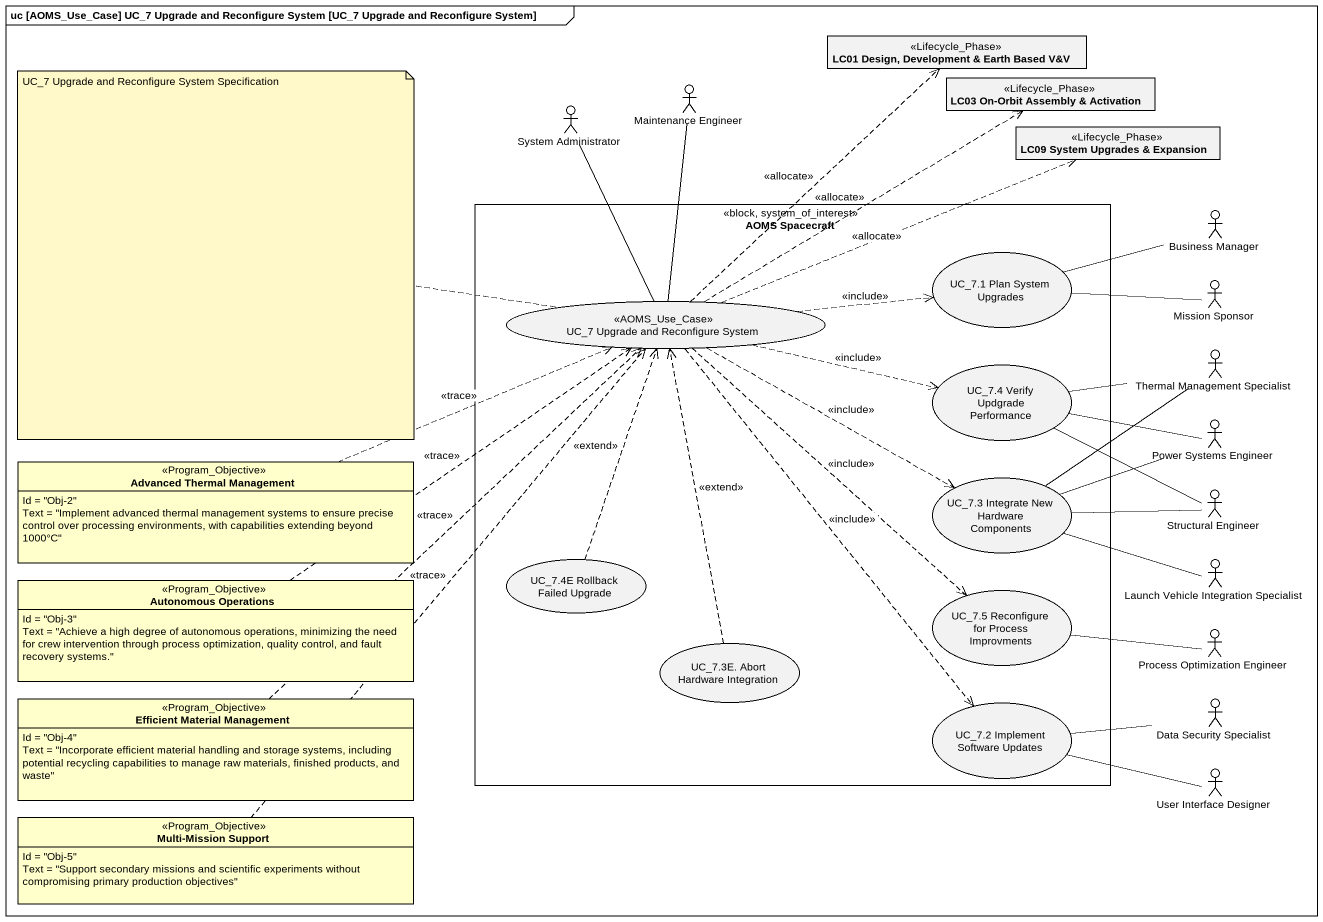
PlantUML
@startuml
mainframe uc [AOMS_Use_Case] UC_7 Upgrade and Reconfigure System [UC_7 Upgrade and Reconfigure System]
allowmixing
hide circle
hide empty members
class "LC01 Design, Development & Earth Based V&V" as LC01_Design_Development <<Lifecycle_Phase>>
actor "Maintenance Engineer" as Maintenance_Engineer
class "LC03 On-Orbit Assembly & Activation" as LC03_On_Orbit_Assembly <<Lifecycle_Phase>>
actor "System Administrator" as System_Administrator
class "LC09 System Upgrades & Expansion" as LC09_System_Upgrades <<Lifecycle_Phase>>
rectangle "AOMS Spacecraft" as AOMS_Spacecraft <<block, system_of_interest>> {
  usecase "UC_7.1 Plan System Upgrades" as UC_7_1_Plan_System_Upgrades
  usecase "UC_7 Upgrade and Reconfigure System" as UC_7_Upgrade_and <<AOMS_Use_Case>>
  usecase "UC_7.4 Verify Updgrade Performance" as UC_7_4_Verify_Updgrade
  usecase "UC_7.3 Integrate New Hardware Components" as UC_7_3_Integrate_New
  usecase "UC_7.4E Rollback Failed Upgrade" as UC_7_4E_Rollback_Failed
  usecase "UC_7.5 Reconfigure for Process Improvments" as UC_7_5_Reconfigure_for
  usecase "UC_7.3E. Abort Hardware Integration" as UC_7_3E_Abort_Hardware
  usecase "UC_7.2 Implement Software Updates" as UC_7_2_Implement_Software
}
actor "Business Manager" as Business_Manager
actor "Mission Sponsor" as Mission_Sponsor
actor "Thermal Management Specialist" as Thermal_Management
actor "Power Systems Engineer" as Power_Systems_Engineer
class "Advanced Thermal Management" as Advanced_Thermal_Management <<Program_Objective>> #FFFFCC {
  Id = "Obj-2"
  Text = "Implement advanced thermal management systems to ensure precise control over processing environments, with capabilities extending beyond 1000°C"
}
actor "Structural Engineer" as Structural_Engineer
class "Autonomous Operations" as Autonomous_Operations <<Program_Objective>> #FFFFCC {
  Id = "Obj-3"
  Text = "Achieve a high degree of autonomous operations, minimizing the need for crew intervention through process optimization, quality control, and fault recovery systems."
}
actor "Launch Vehicle Integration Specialist" as Launch_Vehicle_Integration
actor "Process Optimization Engineer" as Process_Optimization
class "Efficient Material Management" as Efficient_Material <<Program_Objective>> #FFFFCC {
  Id = "Obj-4"
  Text = "Incorporate efficient material handling and storage systems, including potential recycling capabilities to manage raw materials, finished products, and waste"
}
actor "Data Security Specialist" as Data_Security_Specialist
actor "User Interface Designer" as User_Interface_Designer
class "Multi-Mission Support" as Multi_Mission_Support <<Program_Objective>> #FFFFCC {
  Id = "Obj-5"
  Text = "Support secondary missions and scientific experiments without compromising primary production objectives"
}
Maintenance_Engineer -- UC_7_Upgrade_and
System_Administrator -- UC_7_Upgrade_and
Business_Manager -left- UC_7_1_Plan_System_Upgrades
UC_7_Upgrade_and .up.> LC01_Design_Development : <<allocate>>
UC_7_Upgrade_and .right.> LC03_On_Orbit_Assembly : <<allocate>>
UC_7_Upgrade_and .right.> LC09_System_Upgrades : <<allocate>>
UC_7_Upgrade_and .right.> UC_7_1_Plan_System_Upgrades : <<include>>
UC_7_Upgrade_and .right.> UC_7_4_Verify_Updgrade : <<include>>
UC_7_Upgrade_and .right.> UC_7_3_Integrate_New : <<include>>
UC_7_Upgrade_and ..> UC_7_5_Reconfigure_for : <<include>>
UC_7_Upgrade_and ..> UC_7_2_Implement_Software : <<include>>
Mission_Sponsor -left- UC_7_1_Plan_System_Upgrades
Thermal_Management -left- UC_7_4_Verify_Updgrade
Thermal_Management -- UC_7_3_Integrate_New
Power_Systems_Engineer -left- UC_7_4_Verify_Updgrade
Power_Systems_Engineer -left- UC_7_3_Integrate_New
Advanced_Thermal_Management .right.> UC_7_Upgrade_and : <<trace>>
Structural_Engineer -left- UC_7_4_Verify_Updgrade
Structural_Engineer -left- UC_7_3_Integrate_New
Autonomous_Operations .up.> UC_7_Upgrade_and : <<trace>>
UC_7_4E_Rollback_Failed .up.> UC_7_Upgrade_and : <<extend>>
Launch_Vehicle_Integration -left- UC_7_3_Integrate_New
UC_7_3E_Abort_Hardware .up.> UC_7_Upgrade_and : <<extend>>
Process_Optimization -left- UC_7_5_Reconfigure_for
Efficient_Material .up.> UC_7_Upgrade_and : <<trace>>
Data_Security_Specialist -left- UC_7_2_Implement_Software
User_Interface_Designer -left- UC_7_2_Implement_Software
Multi_Mission_Support .up.> UC_7_Upgrade_and : <<trace>>
note left of UC_7_Upgrade_and : UC_7 Upgrade and Reconfigure System Specification
@enduml
